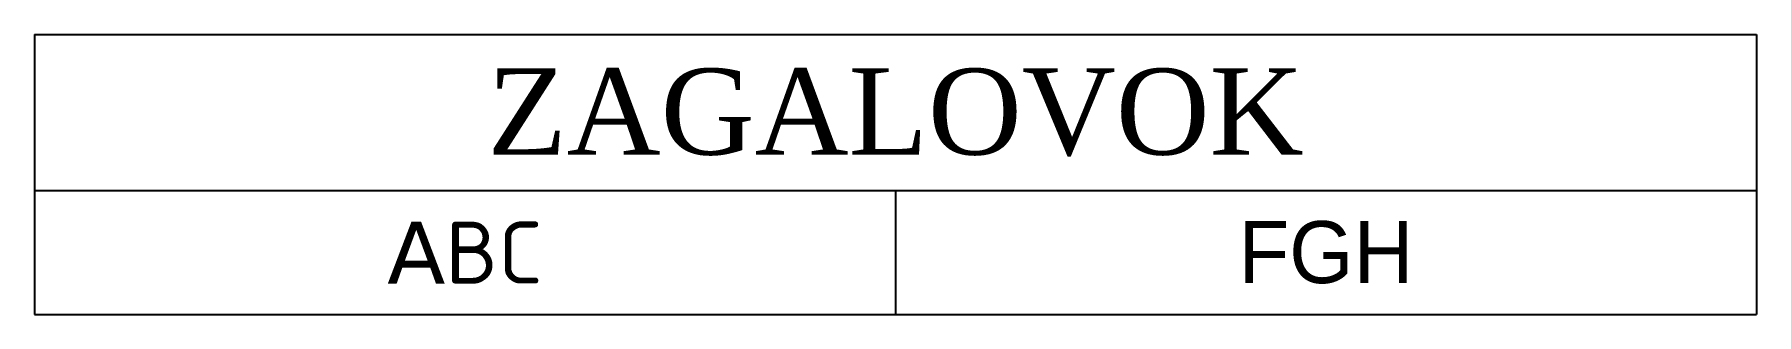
# Model space of a CAD drawing. Header units: inches. Extents: x 45.37 to 50.37, y 48.49 to 49.3.
import ezdxf

# ---------------------------------------------------------------- set-up
doc = ezdxf.new("R2010")
doc.units = ezdxf.units.IN
doc.header["$MEASUREMENT"] = 0
doc.styles.add('newtext', font='times.ttf')

# ---------------------------------------------------------------- blocks, each defined once
blk = doc.blocks.new('*T1')
at = {"color": 0, "linetype": 'ByBlock', "lineweight": -2}
for p, q in [((0, 0), (5, 0)), ((0, 0), (0, -0.8133)), ((5, 0), (5, -0.8133)), ((0, -0.4533), (5, -0.4533)), ((2.5, -0.4533), (2.5, -0.8133)), ((0, -0.8133), (5, -0.8133))]:
    blk.add_line(p, q, dxfattribs=at)
at = {"color": 0, "insert": (2.5, -0.2267), "char_height": 0.25, "width": 4.88, "attachment_point": 5, "style": 'newtext'}
blk.add_mtext('ZAGALOVOK', dxfattribs=at)
at = {"color": 0, "char_height": 0.18, "width": 2.38, "attachment_point": 5}
for s, insert in [('{\\fVerdana|b0|i0|c0|p34;A\\fISOCPEUR|b0|i0|c0|p34;BC}', (1.25, -0.6333)), ('FGH', (3.75, -0.6333))]:
    blk.add_mtext(s, dxfattribs=dict(at, insert=insert))

msp = doc.modelspace()

# ---------------------------------------------------------------- block references
msp.add_blockref('*T1', (45.3678, 49.2996))

doc.saveas('drawing.dxf')
